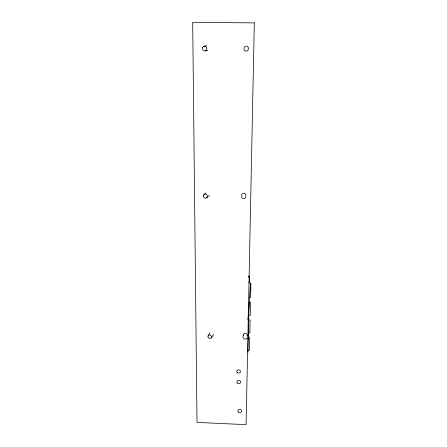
<?xml version="1.0" encoding="UTF-8"?>
<svg xmlns="http://www.w3.org/2000/svg" width="447" height="447" viewBox="0 0 447 447"><rect width="100%" height="100%" fill="white"/><g stroke="black" fill="none" stroke-linecap="round" stroke-linejoin="round"><path stroke-width="0.67" d="M248.012 352.253L248.286 338.977L247.767 338.955M248.37 334.954L248.649 321.393L248.13 321.376M248.733 317.281L249.018 303.574M249.471 282.448L249.594 277.581M248.281 339.117L248.348 336.569M248.649 321.533L248.711 318.951M248.426 336.362L248.359 337.53L249.733 337.586L249.493 350.174L248.135 350.124M248.789 318.867L248.722 319.985L250.108 320.035L249.862 332.959L248.493 332.909M248.336 317.549L250.465 283.61L249.996 282.733L248.806 282.75M243.336 334.915C241.564 337.636 245.28 341.117 247.007 337.988M245.755 196.797C245.749 199.44 241.386 199.317 241.486 196.691M250.465 283.61L250.225 284.448M211.42 337.871L213.666 334.384M208.185 335.624L210.045 332.786M206.76 197.753L209.33 195.507M203.888 194.596L205.944 192.853M247.174 50.986L245.42 51.204L244.04 50.075M205.19 50.852L207.889 50.332M204.039 46.203L206.743 45.739M248.672 276.492L249.482 276.777L248.806 277.028M249.946 283.772L250.89 283.806L250.633 297.417L249.23 297.372M249.096 302.066L250.499 302.116L250.242 315.375L248.856 315.325M247.806 336.921L248.325 336.937L248.37 334.607M247.56 319.085L248.688 319.303L248.733 317.074M249.175 276.106L249.409 276.268A0.704 0.441 1.1 0 1 249.387 276.699L249.141 276.849A0.643 0.402 1.1 0 1 248.806 276.894M241.967 196.172A2.118 2.028 6.6 0 1 242.481 193.612A2.118 2.028 6.6 0 1 245.202 193.68A2.118 2.028 6.6 0 1 245.632 196.261M243.961 48.511A2.375 2.291 -84.9 0 1 245.889 46.192A2.375 2.291 -84.9 0 1 248.415 47.745A2.375 2.291 -84.9 0 1 247.359 50.6M244.246 49.701A2.375 2.291 -84.9 0 1 244.028 49.125M248.677 276.101A0.643 0.402 1.1 0 1 249.175 276.157M247.822 316.359A1.849 1.648 5.7 0 1 247.772 318.694M243.392 335.367A1.956 1.727 5.9 0 1 245.576 333.283A1.956 1.727 5.9 0 1 246.962 335.915M254.315 22.886L246.09 424.65L197.01 422.404L192.685 22.35L254.315 22.886M203.307 195.982A2.134 1.933 49.3 0 0 206.346 198.038A2.134 1.933 49.3 0 0 206.33 194.501A2.134 1.933 49.3 0 0 203.307 195.982M238.419 412.033A1.866 1.57 6.5 0 0 241.548 411.469A1.866 1.57 6.5 0 0 239.301 409.441A1.866 1.57 6.5 0 0 238.419 412.033M202.72 47.281A2.397 2.179 81 0 0 204.625 50.919A2.397 2.179 81 0 0 206.503 47.382A2.397 2.179 81 0 0 202.72 47.281M237.402 383.129A1.9 1.626 6.6 0 0 240.581 382.537A1.9 1.626 6.6 0 0 238.296 380.442A1.9 1.626 6.6 0 0 237.402 383.129M237.262 372.619A1.911 1.648 6.6 0 0 240.464 372.016A1.911 1.648 6.6 0 0 238.162 369.892A1.911 1.648 6.6 0 0 237.262 372.619M208 336.904A1.972 1.643 35.5 0 0 211.124 338.183A1.972 1.643 35.5 0 0 210.286 335.144A1.972 1.643 35.5 0 0 208 336.904"/></g></svg>
